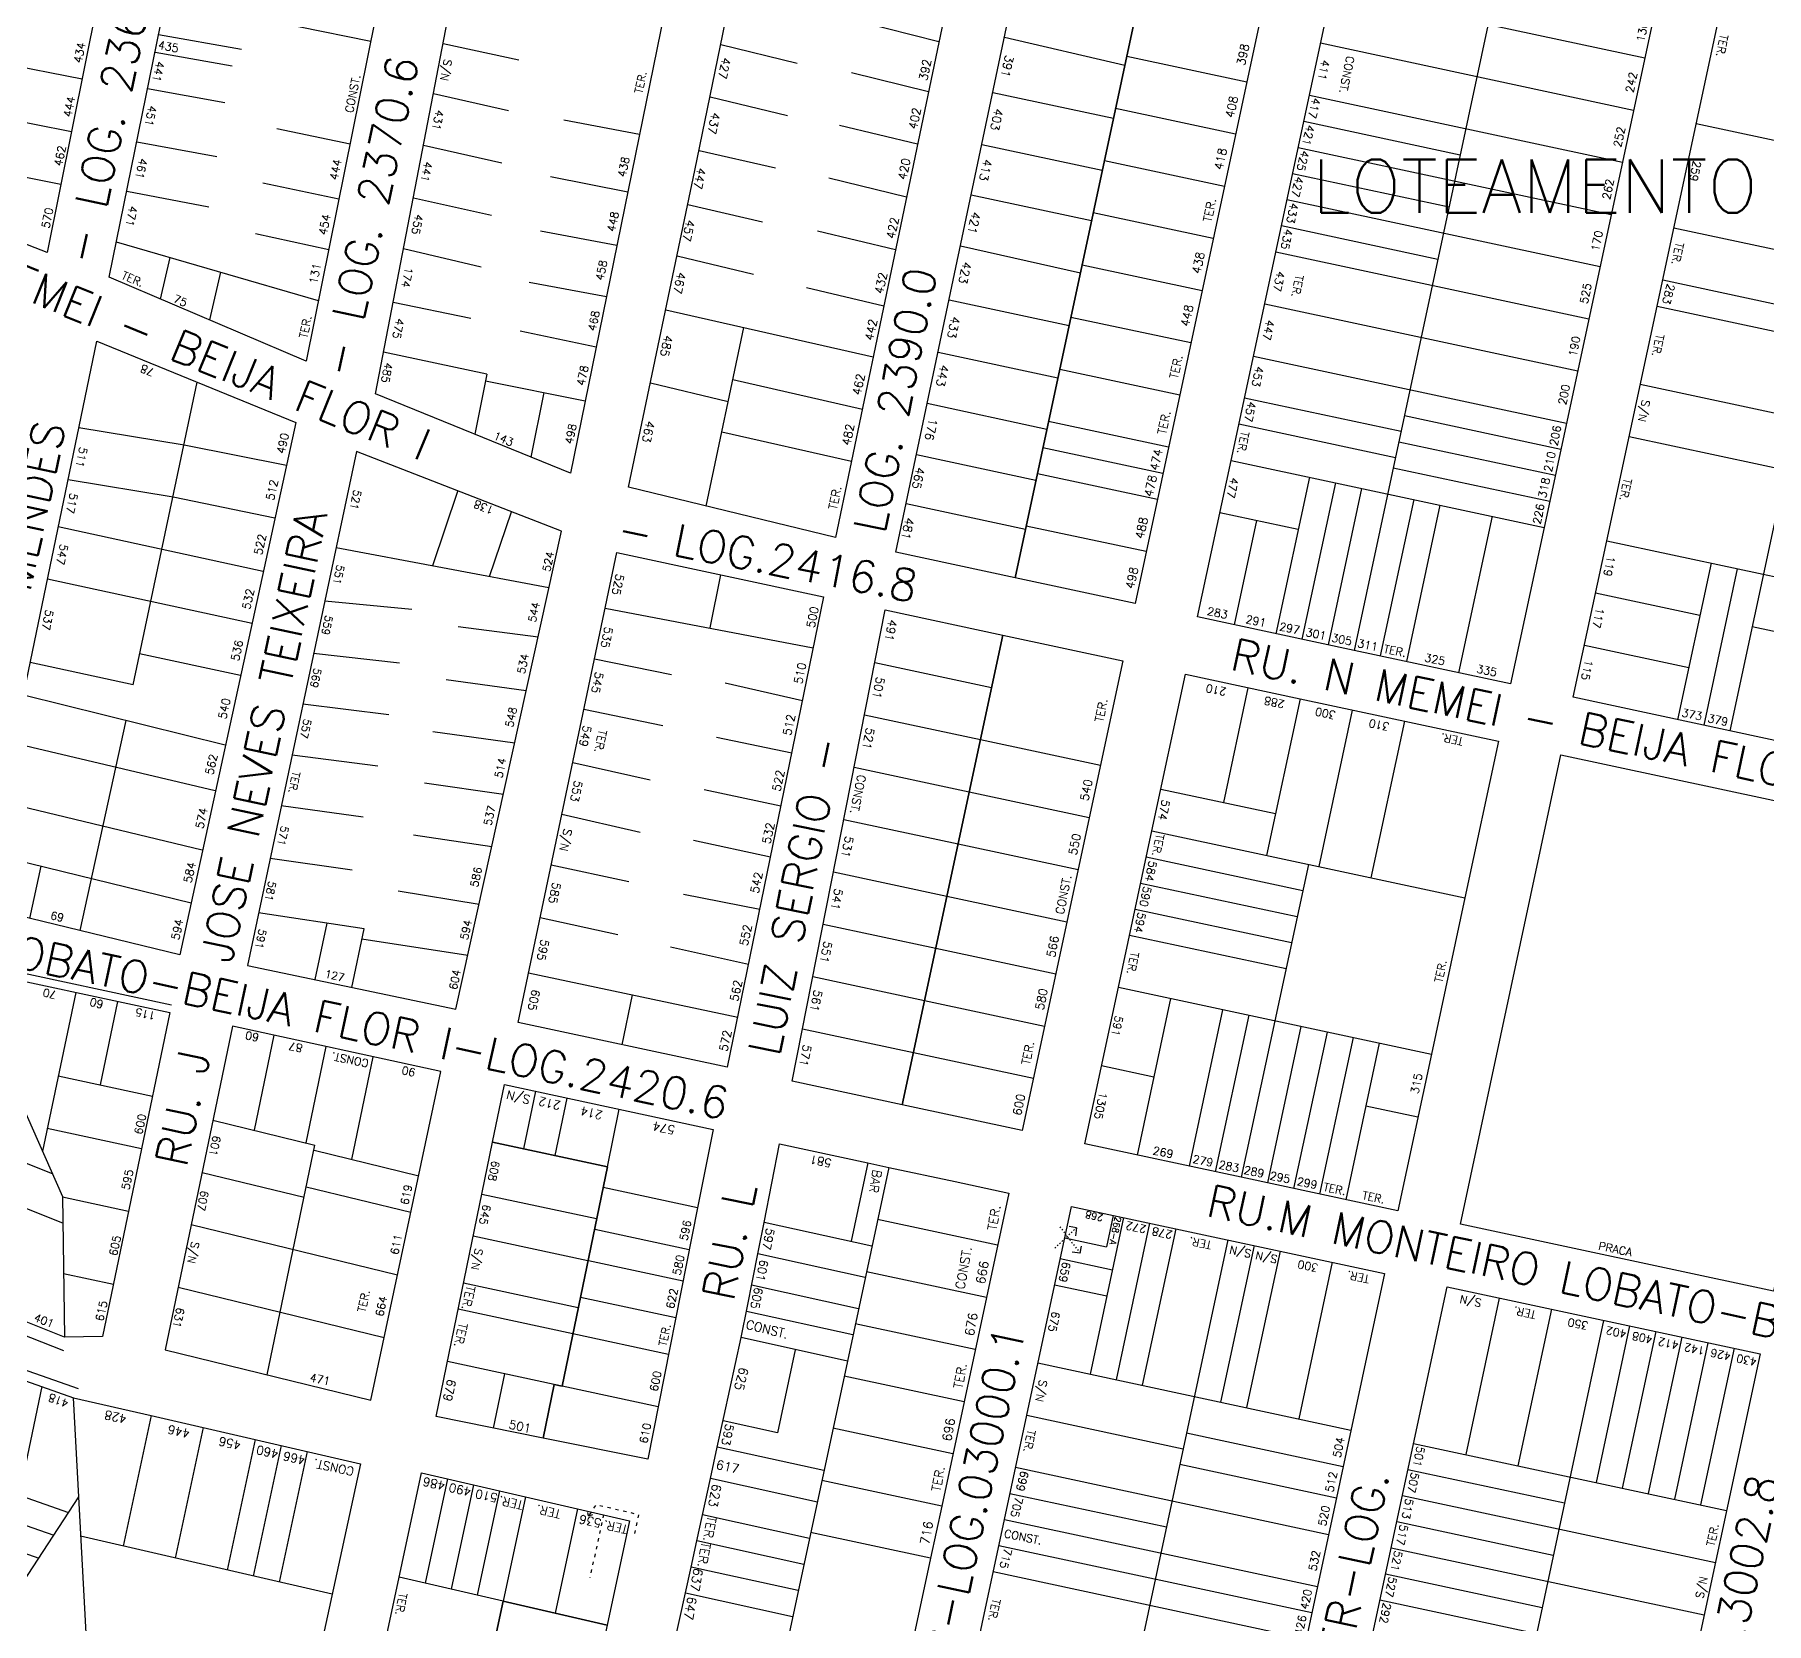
# Model space of a CAD drawing. Extents: x 714896 to 749292, y 8417558 to 8447149.
# Drawn here: x 742204.8 to 742529.4, y 8425445.3 to 8425743.1 of the extents above; entities that cross this region are included whole.
import ezdxf

# ---------------------------------------------------------------- set-up
doc = ezdxf.new("R2010")
doc.units = 0
doc.header["$MEASUREMENT"] = 0
doc.linetypes.add('ACAD_ISO03W100', pattern=[30, 12, -18])
for name, color, linetype in [('LOTE', 7, 'CONTINUOUS'), ('MEIO_FIO', 24, 'CONTINUOUS'), ('NUM-PORTA', 7, 'CONTINUOUS'), ('QUADRA', 6, 'CONTINUOUS'), ('TEXTO', 7, 'CONTINUOUS'), ('TEXTODERUA', 3, 'CONTINUOUS')]:
    doc.layers.add(name, color=color, linetype=linetype)
doc.styles.add('ROMANS', font='ROMANS.SHX', dxfattribs={"height": 1.5})

msp = doc.modelspace()

# ---------------------------------------------------------------- linework, layer by layer
at = {"layer": 'LOTE', "color": 7, "linetype": 'CONTINUOUS'}
for p, q in [((742486.9, 8425789.99), (742452.15, 8425627.67)), ((742557.31, 8425774.92), (742522.55, 8425612.6)), ((742447.94, 8425751.29), (742506.61, 8425738.73)), ((742445.84, 8425741.52), (742504.51, 8425728.95)), ((742443.75, 8425731.74), (742502.42, 8425719.18)), ((742442.7, 8425726.85), (742472.04, 8425720.57)), ((742516.25, 8425726.44), (742574.92, 8425713.88)), ((742441.66, 8425721.96), (742500.33, 8425709.4)), ((742440.61, 8425717.07), (742469.95, 8425710.79)), ((742439.56, 8425712.18), (742498.23, 8425699.62)), ((742438.52, 8425707.29), (742467.85, 8425701.01)), ((742512.06, 8425706.88), (742570.73, 8425694.32)), ((742437.47, 8425702.4), (742496.14, 8425689.84)), ((742509.97, 8425697.11), (742539.3, 8425690.82)), ((742435.38, 8425692.62), (742494.05, 8425680.06)), ((742508.92, 8425692.22), (742538.26, 8425685.94)), ((742433.28, 8425682.85), (742491.95, 8425670.28)), ((742431.61, 8425675.02), (742460.94, 8425668.74)), ((742505.78, 8425677.55), (742564.45, 8425664.99)), ((742461.57, 8425671.68), (742490.91, 8425665.39)), ((742430.56, 8425670.13), (742459.89, 8425663.85)), ((742460.52, 8425666.79), (742489.86, 8425660.5)), ((742503.69, 8425667.77), (742562.36, 8425655.21)), ((742429.09, 8425663.29), (742487.76, 8425650.73)), ((742459.48, 8425661.9), (742488.81, 8425655.62)), ((742443.76, 8425660.15), (742437.48, 8425630.81)), ((742448.65, 8425659.1), (742442.37, 8425629.77)), ((742453.54, 8425658.05), (742447.26, 8425628.72)), ((742463.32, 8425655.96), (742457.04, 8425626.63)), ((742468.21, 8425654.91), (742461.93, 8425625.58)), ((742427, 8425653.51), (742441.67, 8425650.37)), ((742433.85, 8425652.05), (742429.66, 8425632.49)), ((742477.99, 8425652.82), (742471.7, 8425623.49)), ((742499.5, 8425648.21), (742558.17, 8425635.65)), ((742519.06, 8425644.03), (742512.77, 8425614.69)), ((742523.94, 8425642.98), (742517.66, 8425613.64)), ((742497.4, 8425638.44), (742516.96, 8425634.25)), ((742526.74, 8425632.15), (742556.07, 8425625.87)), ((742495.31, 8425628.66), (742514.87, 8425624.47)), ((742432.24, 8425620.69), (742427.64, 8425599.17)), ((742442.02, 8425618.59), (742435.74, 8425589.26)), ((742451.8, 8425616.5), (742445.52, 8425587.16)), ((742461.58, 8425614.4), (742455.3, 8425585.07)), ((742415.9, 8425601.69), (742437.42, 8425597.08)), ((742414.23, 8425593.86), (742472.9, 8425581.3)), ((742413.18, 8425588.97), (742442.52, 8425582.69)), ((742443.56, 8425587.58), (742431, 8425528.92)), ((742412.13, 8425584.08), (742441.47, 8425577.8)), ((742411.09, 8425579.2), (742440.42, 8425572.91)), ((742410.04, 8425574.31), (742439.38, 8425568.03)), ((742407.95, 8425564.53), (742466.62, 8425551.97)), ((742417.73, 8425562.43), (742411.45, 8425533.1)), ((742427.5, 8425560.34), (742421.22, 8425531.01)), ((742432.39, 8425559.29), (742426.11, 8425529.96)), ((742442.17, 8425557.2), (742435.89, 8425527.87)), ((742447.06, 8425556.15), (742440.78, 8425526.82)), ((742451.95, 8425555.11), (742445.67, 8425525.78)), ((742456.84, 8425554.06), (742450.56, 8425524.73)), ((742404.81, 8425549.86), (742414.58, 8425547.77)), ((742454.33, 8425542.33), (742464.1, 8425540.23)), ((742408.93, 8425521.37), (742402.65, 8425492.03)), ((742406.98, 8425521.79), (742405.72, 8425515.92)), ((742413.82, 8425520.32), (742407.54, 8425490.98)), ((742418.71, 8425519.28), (742412.43, 8425489.94)), ((742428.49, 8425517.18), (742390.8, 8425341.17)), ((742397.9, 8425517.59), (742405.72, 8425515.92)), ((742433.38, 8425516.14), (742427.1, 8425486.8)), ((742397.06, 8425513.68), (742406.84, 8425511.59)), ((742438.27, 8425515.09), (742431.99, 8425485.75)), ((742448.05, 8425513), (742441.76, 8425483.66)), ((742396.01, 8425508.79), (742405.79, 8425506.7)), ((742479.34, 8425506.3), (742473.05, 8425476.95)), ((742489.11, 8425504.2), (742482.83, 8425474.86)), ((742498.89, 8425502.11), (742461.2, 8425326.1)), ((742503.78, 8425501.06), (742497.5, 8425471.72)), ((742508.67, 8425500.01), (742502.39, 8425470.67)), ((742513.56, 8425498.97), (742507.28, 8425469.63)), ((742518.45, 8425497.92), (742512.17, 8425468.58)), ((742523.34, 8425496.87), (742517.06, 8425467.53)), ((742392.87, 8425494.12), (742451.54, 8425481.56)), ((742390.78, 8425484.35), (742420.11, 8425478.06)), ((742420.74, 8425481), (742450.08, 8425474.72)), ((742463.28, 8425479.05), (742521.95, 8425466.49)), ((742388.68, 8425474.57), (742447.35, 8425462)), ((742419.48, 8425475.13), (742448.82, 8425468.85)), ((742462.23, 8425474.16), (742491.56, 8425467.88)), ((742387.64, 8425469.68), (742416.97, 8425463.4)), ((742461.18, 8425469.27), (742519.85, 8425456.71)), ((742386.59, 8425464.79), (742445.26, 8425452.23)), ((742460.14, 8425464.38), (742489.47, 8425458.1)), ((742385.54, 8425459.9), (742444.21, 8425447.34)), ((742459.09, 8425459.49), (742517.76, 8425446.93)), ((742384.5, 8425455.01), (742443.17, 8425442.45)), ((742458.04, 8425454.6), (742487.38, 8425448.32)), ((742456.99, 8425449.71), (742515.67, 8425437.16))]:
    msp.add_line(p, q, dxfattribs=at)
at = {"layer": 'LOTE', "color": 7}
for p, q in [((742243.61, 8425740.32, 538.73), (742228.07, 8425743.02, 536.13)), ((742254.27, 8425744.59, 539.76), (742267.84, 8425741.88, 541.91)), ((742374.32, 8425741.76, 542.34), (742359.49, 8425745.49, 539.69)), ((742386.59, 8425742.58, 535.95), (742409.17, 8425737.36, 543.33)), ((742241.85, 8425737.18, 538.74), (742227.41, 8425739.76, 536.13)), ((742295.58, 8425738.27, 539.7), (742281.39, 8425741.34, 541.81)), ((742333.45, 8425741.26, 536.03), (742347.74, 8425737.75, 538.49)), ((742213.74, 8425734.75, 536.87), (742198.45, 8425737.75, 539.05)), ((742409.52, 8425739.06, -7.33), (742432.02, 8425734.25)), ((742240.46, 8425730.32, 538.74), (742226.01, 8425732.9, 536.13)), ((742372.36, 8425732.38, 542.34), (742357.93, 8425735.92, 539.82)), ((742293.68, 8425728.78, 539.77), (742279.59, 8425732, 541.81)), ((742331.43, 8425731.41, 536.03), (742345.95, 8425727.94, 538.59)), ((742384.42, 8425732.26, 535.95), (742407.05, 8425727.46, 543.32)), ((742211.76, 8425724.89, 536.87), (742196.52, 8425727.85, 539.26)), ((742304, 8425727.09, 538.56), (742318.21, 8425724.46, 536.23)), ((742407.43, 8425729.28, -7.33), (742429.92, 8425724.47)), ((742250.24, 8425725.47, 539.93), (742263.96, 8425722.63, 541.91)), ((742370.32, 8425722.54, 542.34), (742355.66, 8425726.04, 539.86)), ((742238.98, 8425720.18, 539.01), (742223.98, 8425722.95, 536.13)), ((742292.43, 8425718.99, 539.77), (742277.72, 8425722.32, 541.81)), ((742329.37, 8425721.37, 536.04), (742343.69, 8425718.15, 538.64)), ((742382.36, 8425722.49, 535.95), (742404.95, 8425717.68, 543.31)), ((742190.16, 8425718.95, 539.99), (742209.78, 8425715.03, 536.87)), ((742405.34, 8425719.5, -7.33), (742427.83, 8425714.69)), ((742237.46, 8425710.74, 539.35), (742222.09, 8425713.66, 536.13)), ((742247.59, 8425715.33, 540.01), (742261.87, 8425712.3, 541.91)), ((742301.51, 8425716.48, 538.71), (742316, 8425713.64, 536.23)), ((742368.25, 8425712.6, 542.34), (742353.67, 8425716.18, 539.94)), ((742290.47, 8425709.17, 539.86), (742275.82, 8425712.45, 541.81)), ((742327.26, 8425711.25, 536.04), (742341.27, 8425708.01, 538.7)), ((742380.38, 8425713.08, 535.95), (742402.94, 8425708.26, 543.3)), ((742403.24, 8425709.72, -7.33), (742425.74, 8425704.92)), ((742258.02, 8425693.2, 541.91), (742220.17, 8425704.21, 536.13)), ((742246.23, 8425705.8, 540.28), (742259.96, 8425702.84, 541.91)), ((742299.63, 8425706.29, 538.81), (742313.96, 8425703.65, 536.23)), ((742366.2, 8425702.76, 542.34), (742351.57, 8425706.25, 540.02)), ((742230.19, 8425701.29, 540.56), (742228.38, 8425693.51, 541.8)), ((742288.54, 8425699.52, 539.99), (742273.98, 8425702.94, 541.81)), ((742325.24, 8425701.6, 536.04), (742339.57, 8425698.18, 538.87)), ((742378.35, 8425703.49, 535.95), (742400.84, 8425698.46, 543.29)), ((742239.67, 8425698.54, 540.38), (742237.6, 8425689.64, 541.8)), ((742401.15, 8425699.94, -7.33), (742423.64, 8425695.14)), ((742297.51, 8425696.69, 539.01), (742312, 8425694.03, 536.23)), ((742364, 8425692.17, 542.34), (742349.51, 8425695.63, 540.13)), ((742286.61, 8425689.89, 540.19), (742272.05, 8425692.91, 541.81)), ((742323.12, 8425691.53, 536.03), (742362.02, 8425682.7, 542.34)), ((742376.22, 8425693.36, 535.95), (742398.71, 8425688.54, 543.28)), ((742295.83, 8425687.56, 539.25), (742310.07, 8425684.57, 536.23)), ((742399.06, 8425690.16, -7.33), (742421.55, 8425685.36)), ((742289.57, 8425679.43, 540.17), (742270.25, 8425683.57, 541.81)), ((742374.16, 8425683.58, 535.95), (742396.61, 8425678.74, 543.27)), ((742223.28, 8425621.24, 543.6), (742235.29, 8425677.94, 542.34)), ((742289.57, 8425679.43, 540.17), (742287.33, 8425668.23, 541.85)), ((742289.32, 8425678.19, 540.26), (742308.01, 8425674.43, 536.23)), ((742320.25, 8425677.82), (742334.84, 8425674.34, 2.88)), ((742335.69, 8425678.42, 538.41), (742359.98, 8425672.91, 542.34)), ((742396.96, 8425680.39, -7.33), (742419.45, 8425675.58)), ((742300.25, 8425675.99, -1.81), (742297.84, 8425663.92)), ((742372.13, 8425673.99, 535.95), (742394.56, 8425669.14, 543.26)), ((742213.12, 8425669.44, 541.86), (742232.87, 8425666.18, 542.98)), ((742333.64, 8425668.64, 538.4), (742357.93, 8425663.12, 542.34)), ((742394.87, 8425670.61, -7.33), (742417.36, 8425665.8)), ((742232.87, 8425666.18, 542.98), (742252.04, 8425662.42, 545.43)), ((742393.82, 8425665.72, -7.33), (742416.31, 8425660.91)), ((742370.11, 8425664.4, 535.95), (742392.51, 8425659.6, -1.39)), ((742211.1, 8425659.7, 541.86), (742230.78, 8425656.47, 543.13)), ((742392.77, 8425660.83, -7.33), (742415.27, 8425656.02)), ((742230.78, 8425656.47, 543.13), (742249.88, 8425652.52, 545.43)), ((742279.45, 8425643.61, 545.77), (742284.18, 8425657.53, 542.52)), ((742368.18, 8425655.22), (742390.55, 8425650.42, -536.69)), ((742290.12, 8425641.53, 2.82), (742294.24, 8425653.64)), ((742209.28, 8425650.9, 541.86), (742247.68, 8425642.5, 545.43)), ((742390.68, 8425651.05, -7.33), (742413.17, 8425646.25)), ((742261.35, 8425646.95, 549.58), (742301.22, 8425639.44, 545.82)), ((742245.6, 8425632.72, 545.43), (742207.23, 8425641.02, 541.86)), ((742331.47, 8425631.88, 543.53), (742333.48, 8425641.85, 542.9)), ((742275.52, 8425635.37, 546.47), (742259.22, 8425636.91, 549.58)), ((742311.78, 8425635.6, 542.51), (742350.76, 8425628.17, 546.06)), ((742284.23, 8425632.13, 545.92), (742299.19, 8425630.22, 545.82)), ((742243.42, 8425622.96, 545.43), (742224.51, 8425627.05, 543.72)), ((742273.23, 8425625.29, 546.8), (742257.13, 8425627.11, 549.58)), ((742324.21, 8425623.07, 543.44), (742309.78, 8425626.06, 542.51)), ((742223.28, 8425621.24, 543.6), (742204, 8425625.41, 541.86)), ((742362.29, 8425625.43), (742384.2, 8425620.74)), ((742202.73, 8425619.32, 541.86), (742240.56, 8425609.97, 545.43)), ((742281.95, 8425622.2, 546.2), (742296.98, 8425620.18, 545.82)), ((742334.29, 8425621.58, 544), (742348.74, 8425618.27, 546.06)), ((742271.22, 8425615.57, 546.97), (742255.12, 8425617.63, 549.58)), ((742322.55, 8425613.56, 543.5), (742307.8, 8425616.63, 542.51)), ((742213.39, 8425575.15, 541.86), (742221.97, 8425614.56, 543.5)), ((742360.36, 8425615.62), (742382.1, 8425610.96)), ((742200.88, 8425610.38, 541.86), (742238.69, 8425601.39, 545.43)), ((742279.5, 8425612.49, 546.38), (742294.82, 8425610.38, 545.82)), ((742332.63, 8425611.42, 544.13), (742346.74, 8425608.47, 546.06)), ((742382.1, 8425610.97, 278.03), (742404.59, 8425606.15)), ((742269.18, 8425605.99, 546.97), (742253.09, 8425608.05, 549.58)), ((742320.23, 8425603.33, 543.51), (742305.69, 8425606.58, 542.51)), ((742358.43, 8425605.81), (742380.01, 8425601.19)), ((742277.9, 8425602.86, 546.45), (742292.69, 8425600.73, 545.82)), ((742330.33, 8425601.6, 544.15), (742344.72, 8425598.56, 546.06)), ((742380.01, 8425601.19, 278.03), (742402.49, 8425596.38)), ((742198.6, 8425599.35, 541.86), (742236.26, 8425590.31, 545.43)), ((742266.4, 8425596.41, 547.15), (742251.06, 8425598.52, 549.58)), ((742318.31, 8425593.55, 543.5), (742303.67, 8425596.94, 542.51)), ((742356.49, 8425596, 542.85), (742377.91, 8425591.41, 278.03)), ((742275.85, 8425593.08, 546.5), (742290.53, 8425590.9, 545.82)), ((742328.3, 8425592.14, 544.13), (742342.76, 8425588.97, 546.06)), ((742377.91, 8425591.41, 278.03), (742400.4, 8425586.6)), ((742196.56, 8425589.52), (742234.17, 8425580.39)), ((742203.96, 8425577.44, 541.86), (742206.09, 8425587.21, 542.27)), ((742264.33, 8425586.49, 547.11), (742248.97, 8425588.68, 549.58)), ((742316.2, 8425584.33, 543.46), (742301.66, 8425587.4, 542.51)), ((742354.56, 8425586.19, 542.86), (742375.82, 8425581.64, 279.06)), ((742273, 8425582.63, 546.53), (742288.15, 8425580.11, 545.82)), ((742326.43, 8425582.01, 544.09), (742340.76, 8425579.17, 546.06)), ((742375.82, 8425581.64, 279.06), (742398.31, 8425576.82)), ((742266.6, 8425575.49, 546.7), (742246.8, 8425578.47, 549.58)), ((742314.13, 8425574.36, 543.38), (742299.6, 8425577.56, 542.51)), ((742257.42, 8425565.98, 546.04), (742259.67, 8425576.53, 546.04)), ((742264.27, 8425564.51, 546.04), (742266.6, 8425575.49, 546.04)), ((742352.63, 8425576.37, 542.86), (742373.72, 8425571.86, 280.1)), ((742286.03, 8425570.48, 545.82), (742266.19, 8425573.57, 546.62)), ((742324, 8425572.11, 543.94), (742338.66, 8425568.86, 546.06)), ((742373.72, 8425571.86, 280.1), (742396.21, 8425567.05)), ((742336.62, 8425558.85, 546.06), (742297.43, 8425567.21, 542.51)), ((742350.7, 8425566.56, 542.87), (742371.63, 8425562.08, 281.15)), ((742314.95, 8425553.77, 542.63), (742316.91, 8425563.1, 543.38)), ((742371.63, 8425562.08, 281.15), (742394.12, 8425557.27)), ((742246.02, 8425537.74), (742249.71, 8425555.57)), ((742348.76, 8425556.75, 542.88), (742369.54, 8425552.3, 282.2)), ((742255.74, 8425535.37), (742259.49, 8425553.44)), ((742264.28, 8425532.26), (742268.28, 8425551.53)), ((742369.54, 8425552.3, 282.2), (742392.03, 8425547.49)), ((742209.28, 8425547.92), (742226.92, 8425544.12)), ((742207.22, 8425538.13), (742224.88, 8425534.33)), ((742238.24, 8425539.64), (742257.37, 8425534.97)), ((742248.43, 8425491.89), (742257.37, 8425534.97)), ((742257.2, 8425533.99), (742276.82, 8425529.2)), ((742236.21, 8425529.85), (742255.34, 8425525.18)), ((742210.07, 8425525.24), (742222.45, 8425522.58)), ((742255.74, 8425527.14), (742275.36, 8425522.36)), ((742310.17, 8425521.11), (742288.66, 8425525.73)), ((742329.1, 8425523.18), (742311.38, 8425526.99)), ((742234.18, 8425520.06), (742272.86, 8425510.62)), ((742327.54, 8425515.33), (742309.83, 8425519.14)), ((742308.55, 8425513.27), (742287.04, 8425517.9)), ((742326.37, 8425509.44), (742308.66, 8425513.25)), ((742210.26, 8425510.88), (742219.6, 8425508.87)), ((742306.73, 8425504.46), (742285.22, 8425509.08)), ((742231.74, 8425508.31), (742270.36, 8425498.88)), ((742325.01, 8425502.58), (742307.14, 8425506.42)), ((742305.72, 8425499.56), (742284.21, 8425504.19)), ((742323.65, 8425495.71), (742305.72, 8425499.56)), ((742302.23, 8425490.09), (742282.19, 8425494.39)), ((742321.71, 8425485.9), (742303.7, 8425489.77)), ((742173.64, 8425479.28, -10.13), (742211.2, 8425466.11, -10.13)), ((742172.64, 8425474.38, -10.13), (742208.41, 8425461.84, 6.58)), ((742171.63, 8425469.48, -10.13), (742205.62, 8425457.57, 5.75)), ((742174.47, 8425409.92, -10.13), (742213.12, 8425469.05, -10.13))]:
    msp.add_line(p, q, dxfattribs=at)
at = {"layer": 'LOTE', "color": 7, "flags": 128}
for points in [[(742330.72, 8425654.7), (742337.75, 8425688.21)], [(742212.56, 8425563.57), (742206.31, 8425533.79)], [(742220.38, 8425561.89), (742217.1, 8425546.23)], [(742296.55, 8425534.26), (742298.77, 8425545.04)], [(742302.41, 8425533), (742304.64, 8425543.78)], [(742312.19, 8425530.9), (742314.41, 8425541.67)], [(742208.19, 8425529.56), (742184.89, 8425538.84)], [(742210.14, 8425520.3), (742183.25, 8425531.01)], [(742206.22, 8425489.69), (742201.95, 8425469.35)], [(742290.85, 8425481.93), (742292.94, 8425492.08)], [(742217.46, 8425388.95), (742212.11, 8425487.62)], [(742226.66, 8425484.26), (742221.43, 8425459.81)], [(742236.41, 8425482.01), (742231.17, 8425457.56)], [(742246.15, 8425479.76), (742240.92, 8425455.32)], [(742251.02, 8425478.64), (742245.79, 8425454.19)], [(742255.9, 8425477.51), (742250.66, 8425453.07)], [(742282.2, 8425472.41), (742278.02, 8425452.85)], [(742287.08, 8425471.29), (742282.89, 8425451.73)], [(742291.95, 8425470.16), (742287.76, 8425450.61)], [(742296.82, 8425469.04), (742292.63, 8425449.48)], [(742306.56, 8425466.79), (742302.38, 8425447.23)], [(742260.6, 8425450.77), (742213.46, 8425461.65)], [(742292.63, 8425449.48), (742273.14, 8425453.98)]]:
    msp.add_lwpolyline(points, dxfattribs=at)
at = {"layer": 'LOTE', "color": 7}
for points in [[(742191.05, 8425568.2), (742210.07, 8425525.31), (742210.42, 8425498.98)], [(742361.02, 8425531.63), (742357.88, 8425516.96)], [(742364.93, 8425530.79), (742357.16, 8425494.49)], [(742361.77, 8425515.99), (742341.55, 8425520.46)], [(742385.33, 8425516.2), (742362.84, 8425521.01)], [(742360.51, 8425510.13), (742340.38, 8425514.57)], [(742383.23, 8425506.42), (742360.75, 8425511.23)], [(742359.25, 8425504.26), (742339.22, 8425508.69)], [(742358.21, 8425499.38), (742338.24, 8425503.78)], [(742381.14, 8425496.64), (742358.65, 8425501.46)], [(742357.16, 8425494.49), (742337.27, 8425498.88)], [(742347.38, 8425496.58), (742344.05, 8425481)], [(742357.16, 8425494.49), (742327.25, 8425354.78)], [(742379.04, 8425486.86), (742356.56, 8425491.68)], [(742344.05, 8425481), (742333.86, 8425483.25)], [(742376.95, 8425477.08), (742354.47, 8425481.9)], [(742352.76, 8425473.95), (742332.79, 8425478.36)], [(742353.83, 8425478.84), (742353.81, 8425478.84)], [(742351.57, 8425468.06), (742331.5, 8425472.5)], [(742374.86, 8425467.31), (742352.37, 8425472.12)], [(742350.09, 8425461.22), (742330.02, 8425465.65)], [(742349.03, 8425456.33), (742328.96, 8425460.77)], [(742372.76, 8425457.53), (742350.28, 8425462.34)], [(742347.95, 8425451.45), (742327.88, 8425455.88)], [(742346.9, 8425446.56), (742326.83, 8425451)]]:
    msp.add_lwpolyline(points, dxfattribs=at)
at = {"layer": 'LOTE', "color": 3, "linetype": 'ACAD_ISO03W100', "ltscale": 0.02}
msp.add_lwpolyline([(742396.07, 8425515.68), (742400.08, 8425519.47)], dxfattribs=at)
at = {"layer": 'LOTE', "color": 2, "linetype": 'ACAD_ISO03W100', "ltscale": 0.02, "elevation": -272.47}
msp.add_lwpolyline([(742396.98, 8425519.65), (742400.81, 8425514.68)], dxfattribs=at)
at = {"layer": 'LOTE', "color": 3, "linetype": 'CONTINUOUS'}
for points in [[(742400.08, 8425519.47), (742398.73, 8425519.69)], [(742400.08, 8425519.47), (742399.9, 8425517.93)]]:
    msp.add_lwpolyline(points, dxfattribs=at)
at = {"layer": 'LOTE', "color": 2, "linetype": 'CONTINUOUS', "elevation": -272.47}
for points in [[(742400.81, 8425514.68), (742401.04, 8425516.03)], [(742400.81, 8425514.68), (742399.27, 8425514.87)]]:
    msp.add_lwpolyline(points, dxfattribs=at)
at = {"layer": 'LOTE', "color": 3, "linetype": 'ACAD_ISO03W100', "ltscale": 0.05, "flags": 128}
msp.add_lwpolyline([(742317.34, 8425462.16), (742318.09, 8425465.67), (742310.01, 8425467.53), (742308.67, 8425465.5)], dxfattribs=at)
at = {"layer": 'LOTE', "color": 3, "flags": 128}
for points in [[(742308.67, 8425465.5), (742308.55, 8425466.07)], [(742308.67, 8425465.5), (742309.48, 8425465.71)]]:
    msp.add_lwpolyline(points, dxfattribs=at)
at = {"layer": 'LOTE', "color": 7, "linetype": 'ACAD_ISO03W100', "ltscale": 0.05, "flags": 128}
msp.add_lwpolyline([(742311.44, 8425465.67), (742308.9, 8425453.83)], dxfattribs=at)
at = {"layer": 'MEIO_FIO', "color": 24, "linetype": 'CONTINUOUS'}
for p, q in [((742191.73, 8425569.55, -10.13), (742230.48, 8425561.26)), ((742178.91, 8425508.69, -10.13), (742210.22, 8425496.49, -10.13)), ((742178, 8425501.6, -10.13), (742212.98, 8425489.33, -10.13))]:
    msp.add_line(p, q, dxfattribs=at)
at = {"layer": 'QUADRA', "color": 6}
for points in [[(742207.22, 8425702.27), (742168.94, 8425717.15), (742180.09, 8425771.19), (742196.75, 8425850.56), (742235.42, 8425842.61), (742223.56, 8425783.69), (742207.22, 8425702.27)], [(742218.83, 8425697.62), (742247.82, 8425840.03), (742285.99, 8425831.8), (742255.73, 8425681.87), (742218.83, 8425697.62)], [(742268.74, 8425675.78), (742298.12, 8425828.1), (742337.71, 8425820.08), (742305.25, 8425660.9), (742268.74, 8425675.78)], [(742363.02, 8425687.47), (742354.93, 8425648.82), (742316.15, 8425658.25), (742328.59, 8425717.61), (742344.84, 8425796.76), (742349.58, 8425819.54), (742388.68, 8425810.94), (742379.34, 8425765.91), (742363.02, 8425687.47)], [(742481.48, 8425621.39), (742452.15, 8425627.67), (742422.81, 8425633.95), (742429.09, 8425663.29), (742452.13, 8425770.85), (742457.57, 8425796.27), (742486.9, 8425789.99), (742516.24, 8425783.71), (742510.8, 8425758.29), (742487.76, 8425650.73), (742481.48, 8425621.39)], [(742551.89, 8425606.32), (742522.55, 8425612.6), (742493.22, 8425618.88), (742499.5, 8425648.21), (742522.53, 8425755.78), (742527.97, 8425781.2), (742557.31, 8425774.92), (742586.64, 8425768.64), (742581.2, 8425743.21), (742558.17, 8425635.65), (742551.89, 8425606.32)], [(742194.53, 8425579.73), (742216.48, 8425685.66), (742253.78, 8425670.38), (742232.04, 8425570.62), (742194.53, 8425579.73)], [(742244.71, 8425568.62), (742283.81, 8425560.43), (742303.56, 8425650.02), (742265.17, 8425664.93), (742244.71, 8425568.62)], [(742295.48, 8425557.94), (742313.97, 8425646.05), (742352.7, 8425637.72), (742334.66, 8425549.55), (742295.48, 8425557.94)], [(742460.34, 8425522.64), (742431, 8425528.92), (742401.67, 8425535.2), (742407.95, 8425564.53), (742414.23, 8425593.86), (742420.51, 8425623.2), (742442.02, 8425618.59), (742479.18, 8425610.64), (742472.9, 8425581.3), (742466.62, 8425551.97), (742460.34, 8425522.64)], [(742472.07, 8425520.12), (742490.91, 8425608.12), (742549.58, 8425595.56), (742530.74, 8425507.56)], [(742399.15, 8425523.46), (742457.82, 8425510.9), (742420.14, 8425334.89), (742361.47, 8425347.45), (742399.15, 8425523.46)], [(742469.56, 8425508.39), (742528.23, 8425495.83), (742490.54, 8425319.82), (742431.87, 8425332.38), (742469.56, 8425508.39)]]:
    msp.add_lwpolyline(points, close=True, dxfattribs=at)
at = {"layer": 'QUADRA', "color": 6, "linetype": 'CONTINUOUS'}
for points in [[(742366.25, 8425646.07), (742400.44, 8425808.27), (742423.35, 8425803.6), (742388.59, 8425641.28), (742366.25, 8425646.07)], [(742445.84, 8425798.79), (742411.08, 8425636.47), (742388.59, 8425641.28), (742423.35, 8425803.6), (742445.84, 8425798.79)], [(742346.83, 8425546.94), (742364.22, 8425635.25), (742386.29, 8425630.53), (742367.44, 8425542.53), (742346.83, 8425546.94)], [(742408.78, 8425625.71), (742389.93, 8425537.71), (742367.44, 8425542.53), (742386.29, 8425630.53), (742408.78, 8425625.71)], [(742191.05, 8425568.2), (742230.17, 8425559.79), (742217.57, 8425499.08), (742210.42, 8425498.98), (742179.15, 8425511.43), (742191.05, 8425568.2)], [(742280.98, 8425548.76), (742241.9, 8425557.27), (742229.3, 8425496.56), (742267.86, 8425487.14), (742280.98, 8425548.76)], [(742292.91, 8425546.3), (742332.01, 8425537.89), (742329.1, 8425523.18), (742319.76, 8425476.09), (742300.16, 8425480.05), (742302.23, 8425490.09), (742303.7, 8425489.77), (742312.19, 8425530.9), (742290.68, 8425535.53), (742292.91, 8425546.3)], [(742280.07, 8425484.11), (742290.68, 8425535.53), (742312.19, 8425530.9), (742303.7, 8425489.77), (742302.23, 8425490.09), (742300.16, 8425480.05), (742280.07, 8425484.11)], [(742149.36, 8425426.33), (742160.3, 8425443.08), (742165.77, 8425451.45), (742169.83, 8425460.74), (742172.64, 8425474.38), (742173.64, 8425479.28), (742175.68, 8425489.16), (742177.91, 8425499.61), (742193.01, 8425494.32), (742212.11, 8425487.62), (742226.66, 8425484.26), (742265.89, 8425475.21), (742245.82, 8425382.58), (742217.46, 8425388.95), (742217.86, 8425381.55)], [(742255.21, 8425370.22), (742277.33, 8425473.54), (742316.31, 8425464.54), (742312.13, 8425444.98), (742292.63, 8425449.48), (742274.73, 8425365.84), (742255.21, 8425370.22)], [(742312.13, 8425444.98), (742294.24, 8425361.45), (742274.73, 8425365.84), (742292.63, 8425449.48), (742312.13, 8425444.98)]]:
    msp.add_lwpolyline(points, close=True, dxfattribs=at)
at = {"layer": 'QUADRA'}
msp.add_lwpolyline([(742321.67, 8425427.56), (742327.88, 8425455.88), (742328.96, 8425460.77), (742331.5, 8425472.5), (742332.79, 8425478.36), (742334.08, 8425484.27), (742336.21, 8425494), (742337.27, 8425498.88), (742338.44, 8425504.76), (742339.38, 8425509.51), (742340.5, 8425515.18), (742341.55, 8425520.46), (742344.47, 8425535.17), (742361.02, 8425531.63), (742364.93, 8425530.79), (742377.38, 8425528.13), (742387.42, 8425525.98), (742383.23, 8425506.42), (742379.04, 8425486.86), (742374.86, 8425467.31), (742372.76, 8425457.53), (742360.2, 8425398.86)], dxfattribs=at)

# ---------------------------------------------------------------- texts
at = {"layer": 'NUM-PORTA', "style": 'ROMANS'}
for s, height, rotation, p in [('130', 1.5, 78.4723, (742506.5, 8425741.62)), ('398', 1.589, 77.9854, (742431.65, 8425737.18)), ('411', 1.5, 258.4723, (742446.1, 8425738.49)), ('242', 1.5, 78.4723, (742504.46, 8425732.1)), ('408', 1.589, 77.9854, (742429.56, 8425727.4)), ('417', 1.5, 256.714, (742444.37, 8425731.37)), ('421', 1.5, 256.714, (742443.28, 8425726.27)), ('252', 1.5, 78.4723, (742502.18, 8425721.87)), ('418', 1.589, 77.9854, (742427.46, 8425717.63)), ('425', 1.5, 256.714, (742442.26, 8425721.49)), ('259', 1.5, 258.4723, (742515.73, 8425719.53)), ('427', 1.5, 256.714, (742441.21, 8425716.6)), ('262', 1.5, 78.4723, (742500.09, 8425712.09)), ('433', 1.5, 258.4723, (742440.21, 8425711.67)), ('435', 1.5, 258.4723, (742439.16, 8425706.78)), ('170', 1.5, 78.4723, (742498.01, 8425702.4)), ('438', 1.589, 77.9854, (742423.3, 8425698.16)), ('437', 1.5, 258.4723, (742437.68, 8425698.87)), ('525', 1.5, 78.4723, (742495.9, 8425692.54)), ('283', 1.5, 255.7777, (742510.83, 8425696.51)), ('448', 1.589, 77.9854, (742421.18, 8425688.27)), ('447', 1.5, 258.4723, (742435.72, 8425689.75)), ('190', 1.5, 78.4723, (742493.78, 8425682.64)), ('453', 1.5, 258.4723, (742433.7, 8425681.04)), ('200', 1.5, 78.4723, (742491.84, 8425673.59)), ('S/N', 1.5, 258.4723, (742506.14, 8425674.75)), ('457', 1.5, 258.4723, (742432.28, 8425674.44)), ('206', 1.5, 78.4723, (742490.2, 8425665.9)), ('474', 1.589, 77.9854, (742415.39, 8425661.25)), ('210', 1.5, 78.4723, (742489.15, 8425661.01)), ('478', 1.589, 77.9854, (742414.35, 8425656.36)), ('477', 1.5, 258.4723, (742429.01, 8425660.19)), ('318', 1.5, 78.4723, (742488.1, 8425656.12)), ('226', 1.5, 78.4723, (742487.06, 8425651.23)), ('488', 1.589, 77.9854, (742412.66, 8425648.46)), ('498', 1.589, 77.9854, (742410.86, 8425639.11)), ('119', 1.5, 258.4723, (742499.61, 8425645.49)), ('283', 1.5, 348.4723, (742424.5, 8425634.36)), ('291', 1.5, 348.4723, (742431.71, 8425632.82)), ('297', 1.5, 348.4723, (742438.01, 8425631.47)), ('117', 1.5, 258.4723, (742497.54, 8425635.78)), ('301', 1.5, 348.4723, (742442.97, 8425630.4)), ('305', 1.5, 348.4723, (742447.79, 8425629.37)), ('311', 1.5, 348.4723, (742452.66, 8425628.33)), ('325', 1.5, 348.4723, (742465.24, 8425625.64)), ('335', 1.5, 348.4723, (742474.97, 8425623.55)), ('115', 1.5, 258.4723, (742495.45, 8425626.04)), ('210', 1.5, 168.4723, (742428.31, 8425620.6)), ('288', 1.5, 168.4723, (742439.22, 8425618.27)), ('300', 1.5, 168.4723, (742448.79, 8425616.22)), ('373', 1.5, 348.4723, (742513.42, 8425615.32)), ('310', 1.5, 168.4723, (742458.85, 8425614.06)), ('379', 1.5, 348.4723, (742518.3, 8425614.27)), ('540', 1.574, 78.5888, (742402.32, 8425599.37)), ('574', 1.5, 258.4723, (742416.16, 8425599.79)), ('550', 1.574, 78.5888, (742400.14, 8425589.2)), ('584', 1.5, 258.4723, (742413.7, 8425588.33)), ('590', 1.5, 258.4723, (742412.68, 8425583.57)), ('594', 1.5, 258.4723, (742411.64, 8425578.68)), ('566', 1.574, 78.5888, (742396.04, 8425570.04)), ('580', 1.574, 78.5888, (742393.92, 8425560.17)), ('591', 1.5, 258.4723, (742407.38, 8425559.32)), ('315', 1.5, 78.4723, (742464.19, 8425544.46)), ('212', 1.624, 167.5413, (742303.57, 8425543.12, -545.65)), ('600', 1.574, 78.5888, (742389.69, 8425540.4)), ('1305', 1.5, 258.4723, (742404.42, 8425545)), ('601', 1.492, 258.1872, (742238.28, 8425536.85)), ('269', 1.5, 348.4723, (742414.31, 8425533.26)), ('279', 1.5, 348.4723, (742421.78, 8425531.66)), ('283', 1.5, 348.4723, (742426.65, 8425530.62)), ('289', 1.5, 348.4723, (742431.35, 8425529.61)), ('295', 1.5, 348.4723, (742436.23, 8425528.56)), ('299', 1.5, 348.4723, (742441.31, 8425527.48)), ('607', 1.492, 258.1872, (742236.02, 8425526.55)), ('619', 1.492, 78.1872, (742274.85, 8425523.63)), ('268', 1.3, 168.4723, (742405.2, 8425521.93)), ('596', 1.493, 78.5804, (742327.17, 8425516.94)), ('268-A', 1.2, 258.4723, (742407.33, 8425521.63)), ('272', 1.5, 168.4723, (742413.31, 8425519.88)), ('278', 1.5, 168.4723, (742418.2, 8425518.84)), ('S/N', 1.492, 258.1872, (742234.26, 8425516.98)), ('611', 1.492, 78.1872, (742272.96, 8425514.3)), ('S/N', 1.5, 168.4723, (742432.99, 8425515.3)), ('580', 1.493, 78.5804, (742325.88, 8425510.45)), ('666', 1.699, 79.817, (742382.91, 8425508.78)), ('659', 1.5, 258.4723, (742397.53, 8425513.19)), ('S/N', 1.5, 168.4723, (742437.88, 8425514.25)), ('300', 1.5, 168.4723, (742445.51, 8425512.62)), ('664', 1.492, 78.1872, (742270.16, 8425502.73)), ('622', 1.493, 78.5804, (742324.64, 8425504.17)), ('S/N', 1.5, 168.4723, (742476.14, 8425506.06)), ('631', 1.492, 258.1872, (742231.47, 8425504.62, -547.66)), ('676', 1.699, 79.817, (742380.83, 8425499.07)), ('675', 1.5, 258.4723, (742395.54, 8425503.89)), ('350', 1.5, 168.4723, (742496.12, 8425501.78)), ('402', 1.5, 168.4723, (742503.3, 8425500.24)), ('408', 1.5, 168.4723, (742508.19, 8425499.19)), ('412', 1.5, 168.4723, (742513.08, 8425498.15)), ('142', 1.5, 168.4723, (742517.97, 8425497.1)), ('426', 1.5, 168.4723, (742522.86, 8425496.05)), ('625', 1.699, 255.6697, (742337.02, 8425493.46)), ('430', 1.5, 168.4723, (742527.75, 8425495.01)), ('471', 1.492, 348.1872, (742256.3, 8425490.71)), ('679', 1.624, 257.5413, (742282.25, 8425491.21, -545.65)), ('600', 1.493, 78.5804, (742321.57, 8425488.69)), ('S/N', 1.5, 258.4723, (742393.18, 8425491.07)), ('418', 1.5, 160.2452, (742211.38, 8425487.15, -545.65)), ('428', 1.624, 167.5413, (742222.22, 8425484.35, -545.65)), ('501', 1.624, 347.5413, (742293.6, 8425481.88, -545.65)), ('696', 1.699, 79.817, (742376.6, 8425479.32)), ('446', 1.624, 167.5413, (742234.07, 8425481.62, -545.65)), ('456', 1.624, 167.5413, (742243.63, 8425479.41, -545.65)), ('610', 1.493, 78.5804, (742319.64, 8425478.94)), ('504', 1.5, 78.4723, (742449.59, 8425476.28)), ('460', 1.624, 167.5413, (742250.68, 8425477.79, -545.65)), ('466', 1.624, 167.5413, (742255.7, 8425476.63, -545.65)), ('501', 1.5, 258.4723, (742463.92, 8425478.61)), ('617', 1.699, 347.5247, (742332.41, 8425474.32)), ('699', 1.5, 256.0761, (742389.7, 8425474.02)), ('512', 1.5, 78.4723, (742448.21, 8425469.8)), ('507', 1.5, 258.4723, (742462.87, 8425473.72)), ('486', 1.624, 167.5413, (742281.89, 8425471.84, -545.65)), ('490', 1.624, 167.5413, (742286.76, 8425470.72, -545.65)), ('510', 1.624, 167.5413, (742291.74, 8425469.57, -545.65)), ('623', 1.699, 259.817, (742331.88, 8425471.57)), ('705', 1.5, 256.0761, (742388.65, 8425469.13)), ('520', 1.5, 78.4723, (742446.85, 8425463.45)), ('513', 1.5, 258.4723, (742461.82, 8425468.83)), ('536', 1.624, 167.5413, (742311.18, 8425464.81, -545.65)), ('716', 1.699, 79.817, (742372.46, 8425459.98)), ('517', 1.5, 258.4723, (742460.78, 8425463.94)), ('715', 1.5, 256.0761, (742386.6, 8425459.54)), ('532', 1.5, 78.4723, (742445.04, 8425455.03)), ('521', 1.5, 258.4723, (742459.73, 8425459.05)), ('637', 1.699, 259.817, (742328.43, 8425455.79)), ('527', 1.5, 258.4723, (742458.68, 8425454.16)), ('S/N', 1.5, 78.4723, (742517.58, 8425449.89)), ('420', 1.5, 78.4723, (742443.49, 8425447.79)), ('647', 1.699, 259.817, (742327.26, 8425450.46)), ('292', 1.5, 258.4723, (742457.64, 8425449.27)), ('426', 1.5, 78.4723, (742442.45, 8425442.9))]:
    msp.add_text(s, height=height, rotation=rotation, dxfattribs=at).set_placement(p)
at = {"layer": 'NUM-PORTA', "color": 7, "style": 'ROMANS'}
for s, height, rotation, p in [('434', 1.507, 78.5672, (742213.63, 8425737.66)), ('435', 1.5, 349.4912, (742227.89, 8425740.45)), ('441', 1.5, 258.512, (742227.67, 8425738.21)), ('S/N', 1.489, 259.0354, (742281.6, 8425738.6)), ('427', 1.578, 258.2952, (742333.74, 8425738.93)), ('392', 1.578, 78.299, (742372.1, 8425734.33)), ('391', 1.607, 258.0817, (742386.79, 8425739.35)), ('444', 1.507, 78.5723, (742211.71, 8425727.52)), ('451', 1.498, 258.4968, (742226.23, 8425729.89)), ('431', 1.49, 259.0376, (742280.06, 8425729.1)), ('437', 1.578, 258.2874, (742331.76, 8425728.6)), ('402', 1.578, 78.2977, (742370.17, 8425725.22)), ('403', 1.607, 258.0802, (742384.78, 8425729.35)), ('462', 1.507, 78.5795, (742209.96, 8425718.31)), ('438', 1.485, 78.4724, (742315.59, 8425716.28)), ('461', 1.498, 258.4826, (742224.48, 8425720.01)), ('444', 1.524, 78.5536, (742261.62, 8425715.71)), ('441', 1.489, 259.0354, (742277.91, 8425719.43)), ('447', 1.578, 258.2874, (742329.11, 8425718.27)), ('420', 1.578, 78.2956, (742368.17, 8425715.77)), ('413', 1.607, 258.0808, (742382.71, 8425719.9)), ('570', 1.508, 78.6393, (742207.59, 8425706.68)), ('471', 1.498, 258.4544, (742222.63, 8425711.09)), ('454', 1.524, 78.5536, (742259.54, 8425705.41)), ('455', 1.489, 259.0354, (742276.19, 8425709.54)), ('448', 1.485, 78.4724, (742313.59, 8425706)), ('457', 1.578, 258.2995, (742327.02, 8425708.48)), ('422', 1.578, 78.3002, (742366.01, 8425704.7)), ('421', 1.607, 258.0782, (742380.54, 8425709.98)), ('458', 1.484, 78.4701, (742311.42, 8425696.89)), ('423', 1.607, 258.0748, (742378.84, 8425700.63)), ('131', 1.523, 78.502, (742257.76, 8425696.24)), ('174', 1.489, 259.025, (742274.3, 8425699.58)), ('467', 1.578, 258.2866, (742325.34, 8425698.67)), ('432', 1.578, 78.2953, (742363.82, 8425694.36)), ('75', 1.498, 336.9353, (742230.68, 8425693.03, -541.8)), ('468', 1.484, 78.4692, (742309.99, 8425687.44)), ('475', 1.488, 258.9921, (742272.62, 8425690.01)), ('442', 1.578, 78.2888, (742361.97, 8425685.61)), ('433', 1.607, 258.0708, (742376.71, 8425690.4)), ('485', 1.578, 258.2866, (742322.88, 8425686.9)), ('78', 1.501, 157.7924, (742227.42, 8425680.37)), ('485', 1.488, 258.9921, (742270.49, 8425681.74)), ('478', 1.484, 78.4692, (742307.9, 8425677.18)), ('443', 1.607, 258.0702, (742374.62, 8425681.35)), ('462', 1.577, 78.2577, (742359.64, 8425675.38)), ('490', 1.523, 77.6394, (742251.68, 8425664.41)), ('143', 1.482, 336.9103, (742290.68, 8425667.37)), ('498', 1.482, 78.437, (742305.67, 8425666.25)), ('463', 1.578, 258.2866, (742319.5, 8425670.79)), ('482', 1.577, 78.2577, (742357.67, 8425665.98)), ('176', 1.607, 258.0702, (742372.49, 8425671.26)), ('511', 1.501, 258.2171, (742213.27, 8425665.9)), ('465', 1.607, 258.0552, (742370.1, 8425662.16)), ('512', 1.524, 77.6417, (742249.66, 8425655.68)), ('517', 1.501, 258.2224, (742211.49, 8425657.27)), ('521', 1.445, 258.8272, (742264.66, 8425657.86)), ('138', 1.487, 157.7591, (742291.06, 8425654.48)), ('481', 1.607, 258.0552, (742368.1, 8425652.68)), ('522', 1.524, 77.6417, (742247.43, 8425645.46)), ('547', 1.501, 258.2127, (742209.65, 8425647.7)), ('524', 1.468, 78.0031, (742301.44, 8425642.32)), ('551', 1.441, 258.2615, (742261.49, 8425643.82)), ('532', 1.524, 77.6417, (742245.2, 8425635.23)), ('525', 1.543, 258.1709, (742313.81, 8425642.11)), ('544', 1.468, 78.0031, (742298.75, 8425632.85)), ('500', 1.556, 78.4222, (742351, 8425631.79)), ('537', 1.501, 258.2208, (742206.94, 8425635.4)), ('559', 1.44, 258.1679, (742259.35, 8425634.34)), ('491', 1.573, 258.6224, (742364.94, 8425633.56)), ('536', 1.524, 77.6417, (742243.1, 8425625.58)), ('535', 1.551, 258.1605, (742311.72, 8425632.21)), ('534', 1.468, 77.8661, (742296.69, 8425623.18)), ('569', 1.439, 258.1322, (742257.2, 8425624.45)), ('545', 1.552, 258.1574, (742309.96, 8425623.75)), ('510', 1.558, 78.4312, (742348.67, 8425621.28)), ('501', 1.573, 258.6224, (742362.63, 8425622.81)), ('540', 1.524, 77.6283, (742240.72, 8425614.69, -545.43)), ('548', 1.468, 77.8661, (742294.48, 8425613.17)), ('557', 1.44, 258.1436, (742255.31, 8425614.94, -549.58)), ('549', 1.552, 258.1574, (742307.68, 8425613.72)), ('512', 1.559, 78.4313, (742346.59, 8425611.61)), ('521', 1.573, 258.5952, (742360.74, 8425613.29)), ('562', 1.523, 77.6012, (742238.29, 8425604.24)), ('514', 1.468, 77.783, (742292.46, 8425603.65)), ('553', 1.552, 258.1577, (742306.03, 8425603.4)), ('522', 1.56, 78.4391, (742344.6, 8425601.15)), ('574', 1.524, 77.5995, (742236.44, 8425594.15)), ('537', 1.468, 77.799, (742290.43, 8425594.74)), ('571', 1.44, 258.1603, (742251.06, 8425594.89)), ('S/N', 1.552, 258.1499, (742304.06, 8425594.39)), ('532', 1.56, 78.4391, (742342.72, 8425591.3)), ('531', 1.575, 258.5751, (742356.78, 8425592.98)), ('584', 1.524, 77.5995, (742234.22, 8425583.98)), ('586', 1.468, 77.8283, (742287.91, 8425583.21)), ('581', 1.44, 258.1762, (742248.71, 8425584.51)), ('585', 1.552, 258.1499, (742301.94, 8425584.3)), ('542', 1.56, 78.4235, (742340.5, 8425582.04)), ('541', 1.575, 258.5624, (742354.8, 8425583.16)), ('69', 1.46, 346.7211, (742207.69, 8425577.36, -541.86)), ('594', 1.524, 77.5995, (742231.89, 8425573.28)), ('594', 1.468, 77.8283, (742286.01, 8425573.31)), ('591', 1.443, 258.3611, (742246.89, 8425575.55)), ('552', 1.56, 78.4235, (742338.48, 8425572.19)), ('595', 1.551, 258.1391, (742299.76, 8425573.62)), ('551', 1.575, 258.5624, (742352.79, 8425573.27)), ('127', 1.443, 347.1025, (742259.1, 8425566.42)), ('604', 1.472, 78.2759, (742283.95, 8425563.96)), ('70', 1.466, 166.4858, (742209.04, 8425563.75)), ('562', 1.559, 78.414, (742336.67, 8425561.79)), ('60', 1.5, 166.6511, (742217.87, 8425561.99)), ('605', 1.547, 258.0948, (742298.07, 8425564.24)), ('561', 1.575, 258.5237, (742350.94, 8425564.14)), ('115', 1.469, 166.6511, (742227.61, 8425559.81)), ('60', 1.492, 168.2008, (742247.01, 8425555.79)), ('572', 1.553, 78.2774, (742334.66, 8425552.41)), ('87', 1.493, 168.1969, (742255.19, 8425553.79)), ('571', 1.575, 258.5237, (742348.92, 8425553.88)), ('90', 1.491, 168.1665, (742276.32, 8425549.23)), ('S/N', 1.622, 166.2594, (742297.86, 8425544.2)), ('214', 1.622, 166.2594, (742311.43, 8425541.28)), ('600', 1.495, 77.669, (742224.96, 8425536.85)), ('574', 1.622, 167.5607, (742324.97, 8425538.5)), ('608', 1.491, 258.5867, (742290.56, 8425532.14)), ('581', 1.575, 168.5237, (742354.3, 8425532.29)), ('595', 1.495, 77.669, (742222.55, 8425526.45)), ('645', 1.487, 258.5923, (742288.89, 8425523.95)), ('597', 1.575, 258.5237, (742342, 8425519.49)), ('605', 1.495, 77.669, (742220.24, 8425514.07)), ('S/N', 1.487, 258.5923, (742287.42, 8425515.72)), ('601', 1.575, 258.5237, (742340.83, 8425513.6)), ('615', 1.495, 77.669, (742217.69, 8425501.83)), ('605', 1.575, 258.5237, (742339.8, 8425508.42)), ('401', 1.466, 339.2437, (742204.58, 8425502.05)), ('593', 1.575, 258.5237, (742334.36, 8425482.81))]:
    msp.add_text(s, height=height, rotation=rotation, dxfattribs=at).set_placement(p)
at = {"layer": 'TEXTO', "style": 'ROMANS'}
for s, height, rotation, p in [('TER.', 1.5, 258.4723, (742520.81, 8425743.23)), ('CONST.', 1.5, 258.4723, (742450.74, 8425739.19)), ('CONST.', 1.524, 78.5648, (742264.48, 8425728.31)), ('TER.', 1.485, 78.4723, (742318.73, 8425731.93)), ('TER.', 1.589, 77.9854, (742425.37, 8425707.85)), ('TER.', 1.5, 258.4723, (742512.46, 8425704.24)), ('TER.', 1.498, 336.9353, (742220.98, 8425697.42, -541.8)), ('TER.', 1.5, 258.4723, (742441.21, 8425698.16)), ('TER.', 1.521, 78.3644, (742255.91, 8425686.05)), ('TER.', 1.5, 258.4723, (742508.78, 8425687.04)), ('TER.', 1.589, 77.9854, (742419.08, 8425678.46)), ('TER.', 1.589, 77.9854, (742416.84, 8425668.02)), ('TER.', 1.5, 258.4723, (742431.03, 8425668.81)), ('TER.', 1.5, 258.4723, (742502.72, 8425660.01)), ('TER.', 1.5, 348.4723, (742457.58, 8425627.28)), ('TER.', 1.574, 78.5888, (742405.07, 8425614.11)), ('TER.', 1.546, 258.1842, (742310.61, 8425612.92)), ('TER.', 1.5, 168.4723, (742472.7, 8425611.33)), ('CONST.', 1.574, 258.5888, (742359.12, 8425604.51)), ('TER.', 1.5, 258.4723, (742415.09, 8425593.39)), ('CONST.', 1.574, 78.5888, (742397.69, 8425578.08)), ('TER.', 1.5, 258.4723, (742410.36, 8425571.27)), ('TER.', 1.5, 78.4723, (742468.66, 8425565.32)), ('CONST.', 1.492, 168.1872, (742267.56, 8425550.95)), ('TER.', 1.574, 78.5888, (742391.32, 8425549.89)), ('BAR', 1.699, 259.817, (742361.97, 8425530.49)), ('TER.', 1.5, 348.4723, (742446.28, 8425526.41)), ('TER.', 1.5, 348.4723, (742453.56, 8425524.85)), ('TER.', 1.699, 79.817, (742385.07, 8425518.85)), ('CONST.', 1.699, 79.817, (742379.08, 8425507.82)), ('TER.', 1.5, 168.4723, (742425.51, 8425516.9)), ('PRACA', 1.5, 348.4723, (742497.83, 8425515.37)), ('TER.', 1.5, 168.4723, (742455.11, 8425510.56)), ('TER.', 1.492, 78.1872, (742266.82, 8425503.52)), ('TER.', 1.624, 257.5413, (742285.85, 8425508.73, -545.65)), ('TER.', 1.5, 168.4723, (742486.34, 8425503.87)), ('TER.', 1.624, 257.5413, (742284.41, 8425501.73, -545.65)), ('TER.', 1.493, 78.5804, (742323.25, 8425497.14)), ('CONST.', 1.699, 346.0724, (742337.99, 8425500.6)), ('TER.', 1.699, 79.817, (742378.72, 8425489.2)), ('TER.', 1.5, 258.4723, (742390.99, 8425481.71)), ('CONST.', 1.624, 167.5413, (742264.84, 8425474.52, -545.65)), ('TER.', 1.699, 79.817, (742374.59, 8425469.91)), ('TER.', 1.624, 167.5413, (742296.51, 8425468.22, -545.65)), ('TER.', 1.624, 167.5413, (742303.54, 8425466.57, -545.65)), ('TER.', 1.624, 167.5413, (742316.12, 8425463.67, -545.65)), ('TER.', 1.699, 259.817, (742330.96, 8425465.54)), ('TER.', 1.5, 78.4723, (742519.67, 8425459.67)), ('TER.', 1.699, 259.817, (742329.89, 8425460.68)), ('CONST.', 1.5, 348.4723, (742386.44, 8425461.49)), ('TER.', 1.493, 258.5804, (742273.23, 8425451.13)), ('TER.', 1.5, 258.4723, (742384.39, 8425450.03))]:
    msp.add_text(s, height=height, rotation=rotation, dxfattribs=at).set_placement(p)
at = {"layer": 'TEXTO', "color": 7, "style": 'ROMANS'}
for height, rotation, p in [(1.577, 78.2577, (742355.16, 8425653.95)), (1.44, 258.1603, (742253.22, 8425605.06))]:
    msp.add_text('TER.', height=height, rotation=rotation, dxfattribs=at).set_placement(p)
at = {"layer": 'TEXTODERUA', "style": 'ROMANS'}
for s, rotation, p in [('- LOG. 2365.0  ', 77.9619, (742215.94, 8425699.63)), (' - LOG. 2370.6 ', 77.9619, (742263.3, 8425674.46)), ('RU. N MEMEI - BEIJA FLOR I', 337.8606, (742168.06, 8425707.59)), ('LOG. 2390.0   ', 78.6268, (742364.1, 8425649.31)), ('RU. I CHICO MENDES', 77.9619, (742193.08, 8425587.36)), ('JOSE NEVES TEIXEIRA', 77.9619, (742241.72, 8425568.79)), ('- LOG.2416.8', 348.8315, (742313.62, 8425647.67)), ('RU. N MEMEI - BEIJA FLOR I', 348.0177, (742428.66, 8425624.13)), ('LUIZ SERGIO -', 78.6268, (742344.39, 8425551.38)), ('RU.M MONTEIRO LOBATO-BEIJA FLOR I-LOG.2420.6  ', 347.8456, (742130.3, 8425583.58)), ('RU. J', 77.9619, (742233.27, 8425530.57)), ('RU. L', 78.6268, (742335.81, 8425505.45)), ('RU.M MONTEIRO LOBATO-BA. RENASCER-LOG.2420.6  ', 347.8456, (742424.15, 8425521.72)), ('RU. A - BA. RENASCER-LOG.03000.1', 77.8456, (742358.26, 8425350.29)), ('RU. B - BA. RENASCER-LOG.', 77.8456, (742433.3, 8425354.96)), ('RU. C - BA. RENASCER-LOG.3002.8', 77.8456, (742500.5, 8425326.59))]:
    msp.add_text(s, height=6, rotation=rotation, dxfattribs=at).set_placement(p)
msp.add_text('LOTEAMENTO RENASCER', height=10, dxfattribs=at).set_placement((742444.23, 8425709.7))

doc.saveas('drawing.dxf')
